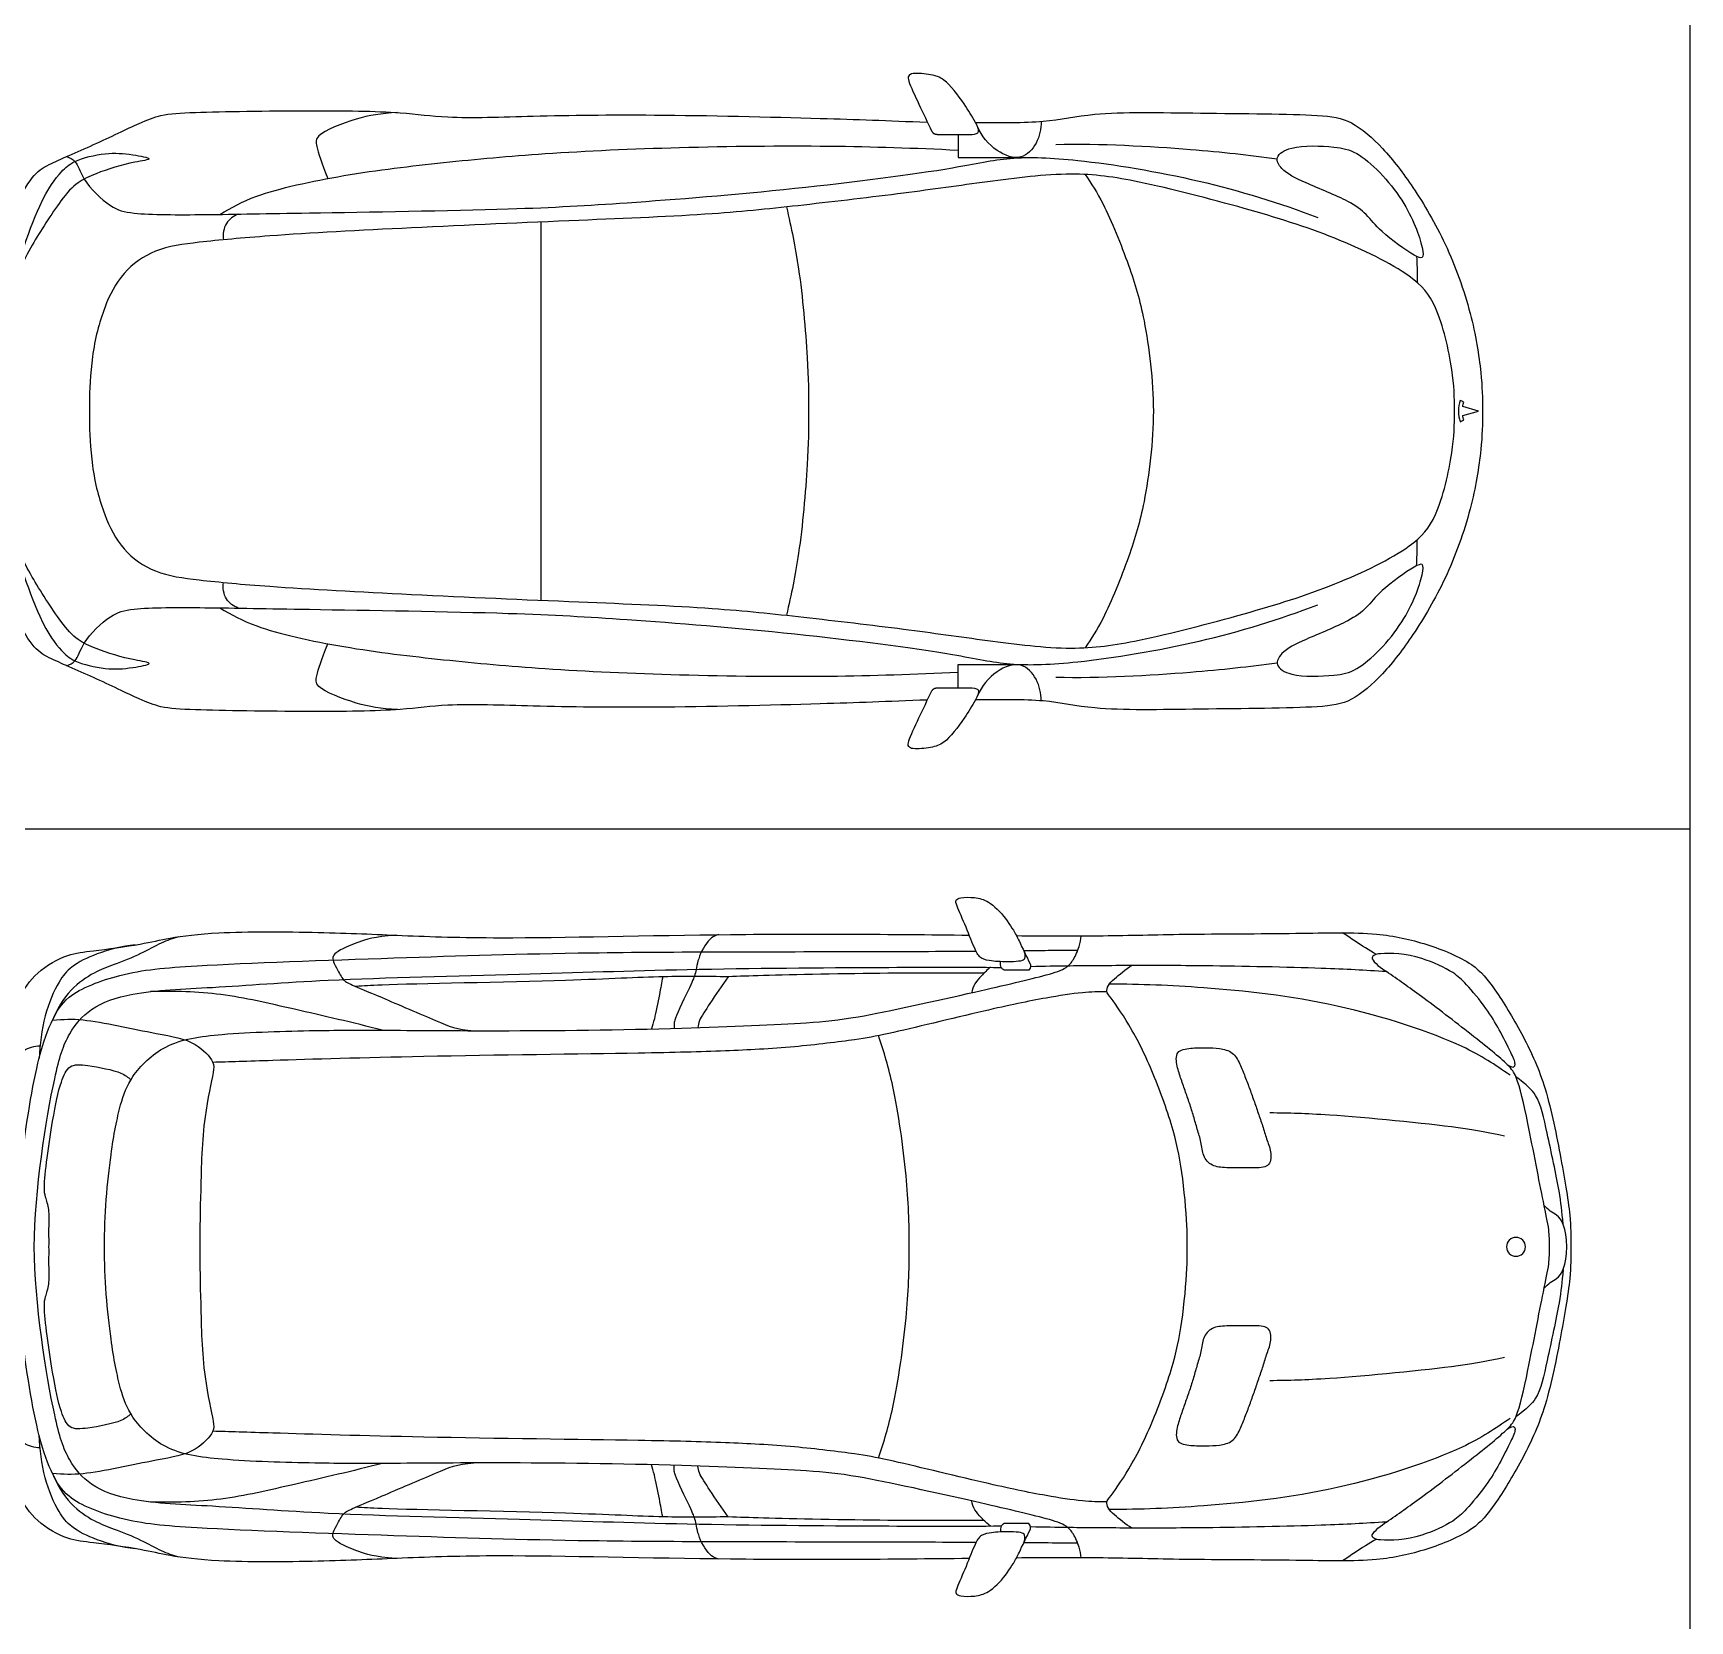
# Model space of a CAD drawing. Header units: millimetres. Extents: x 0 to 183, y -1 to 139.
# Drawn here: x 17.24 to 22.38, y 58.84 to 63.76 of the extents above; entities that cross this region are included whole.
import ezdxf

# ---------------------------------------------------------------- set-up
doc = ezdxf.new("R2010")
doc.units = ezdxf.units.MM
doc.layers.add('AG-LAYOUT', color=7, linetype='Continuous', true_color=0x66ccff)
doc.layers.add('AG-TRANSPORT', color=7, linetype='Continuous', true_color=0x66ffff)

msp = doc.modelspace()

# ---------------------------------------------------------------- linework, layer by layer
at = {"layer": 'AG-LAYOUT'}
for p, q in [((22.3752, 63.8838), (22.3752, 61.293)), ((16.8888, 61.293), (22.3752, 61.293)), ((22.3752, 61.293), (22.3752, 58.7022))]:
    msp.add_line(p, q, dxfattribs=at)
at = {"layer": 'AG-TRANSPORT'}
for points in [[(20.1063, 63.4464), (20.1063, 63.3744), (20.3222, 63.3744)], [(18.8132, 63.1748), (18.8132, 62.5884), (18.8132, 62.002)], [(21.7194, 62.5884), (21.6711, 62.6023)], [(21.6711, 62.5745), (21.7194, 62.5884)], [(20.1063, 61.7304), (20.1063, 61.8024), (20.3222, 61.8024)]]:
    msp.add_lwpolyline(points, dxfattribs=at)
for start, end in [(0, 180), (180, 0)]:
    msp.add_arc((21.8361, 59.9976), 0.0294, start, end, dxfattribs=at)
for points, knots in [([(20.0424, 63.4464), (20.0797, 63.4464), (20.1166, 63.4464), (20.1496, 63.4464), (20.1601, 63.447), (20.1769, 63.4519), (20.1564, 63.4921), (20.1238, 63.5446), (20.0676, 63.6194), (20.0247, 63.6316), (19.9688, 63.6379), (19.9506, 63.6294), (19.9526, 63.6072), (19.9859, 63.5383), (20.0114, 63.4834), (20.0252, 63.4557)], [0.041452, 0.041452, 0.041452, 0.041452, 0.408784, 0.408784, 0.408784, 0.647399, 0.902257, 1.350336, 1.955262, 2.342431, 2.763277, 2.990344, 3.226584, 3.732169, 4.256195, 4.256195, 4.256195, 4.256195]), ([(20.0114, 61.6928), (19.8853, 61.6877), (19.6702, 61.6797), (19.1629, 61.6677), (18.8055, 61.6723), (18.5252, 61.6825), (18.3736, 61.6587), (18.0917, 61.6559), (17.7509, 61.6605), (17.6365, 61.6675), (17.5645, 61.6964), (17.4271, 61.7636), (17.2876, 61.8218), (17.225, 61.8609), (17.1074, 62.1067), (17.0424, 62.4046), (17.0393, 62.5162), (17.0385, 62.5884), (17.0393, 62.6606), (17.0424, 62.7722), (17.1074, 63.0701), (17.225, 63.3159), (17.2876, 63.355), (17.4271, 63.4132), (17.5645, 63.4803), (17.6365, 63.5093), (17.7509, 63.5163), (18.0917, 63.5209), (18.3736, 63.5181), (18.5252, 63.4943), (18.8055, 63.5045), (19.1629, 63.5091), (19.6702, 63.4971), (19.8853, 63.4891), (20.0114, 63.484)], [-12.72119, -12.72119, -12.72119, -12.72119, -11.753926, -10.455281, -9.344977, -8.413743, -7.714264, -6.74431, -5.675796, -5.083367, -4.598335, -3.880282, -3.1678, -2.696792, -1.774782, -0.728823, 0, 0, 0, 0.728823, 1.774782, 2.696792, 3.1678, 3.880282, 4.598335, 5.083367, 5.675796, 6.74431, 7.714264, 8.413743, 9.344977, 10.455281, 11.753926, 12.72119, 12.72119, 12.72119, 12.72119]), ([(18.3684, 63.5138), (18.3157, 63.5112), (18.2462, 63.4999), (18.1114, 63.447), (18.1176, 63.4063), (18.1316, 63.3605), (18.152, 63.3094)], [0, 0, 0, 0, 0.57673, 1.188876, 1.554535, 2.135081, 2.135081, 2.135081, 2.135081]), ([(20.1605, 63.4832), (20.2397, 63.4834), (20.3777, 63.4802), (20.5342, 63.5188), (20.8536, 63.5109), (21.2126, 63.5101), (21.3269, 63.4928), (21.4286, 63.402), (21.5211, 63.281), (21.6233, 63.1073), (21.6995, 62.8969), (21.7297, 62.7101), (21.7328, 62.6282), (21.7327, 62.5884), (21.7328, 62.5486), (21.7297, 62.4667), (21.6995, 62.2799), (21.6233, 62.0695), (21.5211, 61.8958), (21.4286, 61.7748), (21.3269, 61.684), (21.2126, 61.6667), (20.8536, 61.6659), (20.5342, 61.658), (20.3777, 61.6966), (20.2397, 61.6934), (20.1605, 61.6936)], [-17.384286, -17.384286, -17.384286, -17.384286, -16.609426, -15.879892, -14.843538, -13.7547, -13.156896, -12.517001, -11.806577, -10.99345, -10.127832, -9.345538, -8.719658, -8.719658, -8.719658, -8.093778, -7.311484, -6.445866, -5.632739, -4.922314, -4.28242, -3.684616, -2.595778, -1.559424, -0.82989, -0.05503, -0.05503, -0.05503, -0.05503]), ([(20.3637, 63.4865), (20.3644, 63.4634), (20.3541, 63.4179), (20.3035, 63.362), (20.2202, 63.3909), (20.1793, 63.4412), (20.1668, 63.4708)], [0, 0, 0, 0, 0.476413, 0.939254, 1.439218, 2.001416, 2.001416, 2.001416, 2.001416]), ([(17.548, 63.383), (17.5173, 63.3876), (17.469, 63.3912), (17.3663, 63.3685), (17.3202, 63.3259), (17.256, 63.2445), (17.1577, 62.9457), (17.2045, 63.0432), (17.2326, 63.1019), (17.3215, 63.2405), (17.3723, 63.2973), (17.4433, 63.3304), (17.5394, 63.3599), (17.6221, 63.3701), (17.5707, 63.3796), (17.548, 63.383)], [0, 0, 0, 0, 0.562578, 1.116806, 1.512502, 2.152326, 3.040175, 3.4018, 3.913663, 4.640467, 5.128197, 5.536126, 6.218216, 6.618198, 7.036082, 7.036082, 7.036082, 7.036082]), ([(17.8176, 63.1983), (17.8543, 63.2196), (17.9312, 63.2643), (18.2109, 63.3249), (18.513, 63.3604), (18.8305, 63.3898), (19.2456, 63.4083), (19.7066, 63.4131), (19.9706, 63.4042), (20.1063, 63.3977)], [0, 0, 0, 0, 0.646046, 1.600742, 2.612286, 3.62988, 4.800421, 6.034049, 7.173514, 7.173514, 7.173514, 7.173514]), ([(21.096, 63.3695), (21.0072, 63.3815), (20.8251, 63.4018), (20.5471, 63.4175), (20.4092, 63.4141)], [0.020388, 0.020388, 0.020388, 0.020388, 0.951346, 2.116598, 2.116598, 2.116598, 2.116598]), ([(21.5449, 63.0958), (21.537, 63.1316), (21.4939, 63.2503), (21.3546, 63.3938), (21.2686, 63.4096), (21.1442, 63.4144), (21.0863, 63.3786), (21.1094, 63.332), (21.1862, 63.2936), (21.315, 63.2432), (21.3741, 63.1998), (21.4157, 63.1424), (21.514, 63.0731), (21.5505, 63.0572), (21.5485, 63.0797), (21.5449, 63.0958)], [0, 0, 0, 0, 0.731056, 1.547526, 1.998622, 2.666628, 3.085441, 3.432069, 3.966879, 4.651187, 5.132542, 5.619067, 6.25391, 6.542166, 6.871363, 6.871363, 6.871363, 6.871363]), ([(17.3425, 63.3776), (17.3517, 63.3739), (17.3744, 63.3651), (17.391, 63.3019), (17.4776, 63.2174), (17.5534, 63.1966), (17.7926, 63.1971), (18.0935, 63.2033), (18.7238, 63.2122), (19.0787, 63.233), (19.585, 63.273), (20.0763, 63.3358), (20.2682, 63.3798), (20.4872, 63.3702), (20.8633, 63.3087), (21.1017, 63.234), (21.2218, 63.1886)], [0, 0, 0, 0, 0.312689, 0.762393, 1.376909, 1.880902, 2.728155, 3.760386, 5.182819, 6.288796, 7.616518, 8.880251, 9.629648, 10.453598, 11.571848, 12.696083, 12.696083, 12.696083, 12.696083]), ([(21.6458, 62.5884), (21.6454, 62.6314), (21.643, 62.7145), (21.5959, 62.918), (21.5114, 63.0167), (21.2658, 63.1353), (21.0002, 63.2173), (20.6687, 63.3029), (20.46, 63.3334), (20.1915, 63.2991), (19.939, 63.2632), (19.6233, 63.2262), (19.3405, 63.1961), (18.9214, 63.1797), (18.4219, 63.1577), (17.9848, 63.1345), (17.7609, 63.1136), (17.6168, 63.0946), (17.5125, 63.021), (17.455, 62.9081), (17.4177, 62.7651), (17.4127, 62.621), (17.413, 62.5987), (17.4132, 62.5884)], [35.783584, 35.783584, 35.783584, 35.783584, 36.434279, 37.23955, 37.884442, 38.811681, 39.797832, 40.846784, 41.683544, 42.607272, 43.535261, 44.545454, 45.512805, 46.678535, 47.984219, 49.184806, 50.034794, 50.708301, 51.333603, 51.967068, 52.683744, 53.356152, 53.675375, 53.675375, 53.675375, 53.675375]), ([(20.5001, 63.3221), (20.5202, 63.2925), (20.56, 63.2331), (20.6403, 63.0342), (20.6884, 62.8719), (20.7118, 62.6823), (20.7118, 62.5884)], [-6.2825, -6.2825, -6.2825, -6.2825, -5.689457, -4.868622, -4.102803, -3.14125, -3.14125, -3.14125, -3.14125]), ([(17.8742, 63.1991), (17.86, 63.1931), (17.8316, 63.1744), (17.8265, 63.1367), (17.8286, 63.1195)], [0, 0, 0, 0, 0.3892369, 0.8014516, 0.8014516, 0.8014516, 0.8014516]), ([(19.5743, 63.2213), (19.5894, 63.1542), (19.6155, 63.0383), (19.6412, 62.7577), (19.6429, 62.6406), (19.6431, 62.5884)], [-4.978152, -4.978152, -4.978152, -4.978152, -4.155378, -3.205781, -2.489076, -2.489076, -2.489076, -2.489076]), ([(21.5276, 63.0681), (21.5285, 63.0564), (21.5298, 63.0329), (21.53, 63.0024), (21.5297, 62.9871)], [0, 0, 0, 0, 0.3396523, 0.7274045, 0.7274045, 0.7274045, 0.7274045]), ([(21.6745, 62.6163), (21.6708, 62.6179), (21.667, 62.6195), (21.6633, 62.6212), (21.6596, 62.6115), (21.658, 62.6005), (21.658, 62.5884)], [-0.3027875, -0.3027875, -0.3027875, -0.3027875, -0.2625945, -0.2625945, -0.2625945, -0.1719803, -0.1719803, -0.1719803, -0.1719803]), ([(17.4132, 62.5884), (17.413, 62.578), (17.4127, 62.5557), (17.4177, 62.4117), (17.455, 62.2687), (17.5125, 62.1558), (17.6168, 62.0822), (17.7609, 62.0632), (17.9848, 62.0423), (18.4219, 62.019), (18.9214, 61.9971), (19.3405, 61.9807), (19.6233, 61.9505), (19.939, 61.9136), (20.1915, 61.8776), (20.46, 61.8434), (20.6687, 61.8739), (21.0002, 61.9595), (21.2658, 62.0415), (21.5114, 62.16), (21.5959, 62.2588), (21.643, 62.4623), (21.6454, 62.5454), (21.6458, 62.5884)], [17.891792, 17.891792, 17.891792, 17.891792, 18.211015, 18.883423, 19.600099, 20.233564, 20.858866, 21.532373, 22.382362, 23.582949, 24.888632, 26.054363, 27.021713, 28.031907, 28.959895, 29.883623, 30.720383, 31.769336, 32.755486, 33.682725, 34.327617, 35.132888, 35.783584, 35.783584, 35.783584, 35.783584]), ([(19.6431, 62.5884), (19.6429, 62.5362), (19.6412, 62.4191), (19.6155, 62.1385), (19.5894, 62.0226), (19.5743, 61.9555)], [-2.489076, -2.489076, -2.489076, -2.489076, -1.772371, -0.822774, 0, 0, 0, 0]), ([(20.7118, 62.5884), (20.7118, 62.4945), (20.6884, 62.3049), (20.6403, 62.1426), (20.56, 61.9437), (20.5202, 61.8843), (20.5001, 61.8547)], [-3.14125, -3.14125, -3.14125, -3.14125, -2.179696, -1.413878, -0.593042, 0, 0, 0, 0]), ([(21.658, 62.5884), (21.658, 62.5763), (21.6596, 62.5653), (21.6633, 62.5556), (21.667, 62.5572), (21.6708, 62.5589), (21.6745, 62.5605)], [0.1719803, 0.1719803, 0.1719803, 0.1719803, 0.2625945, 0.2625945, 0.2625945, 0.3027875, 0.3027875, 0.3027875, 0.3027875]), ([(17.548, 61.7938), (17.5173, 61.7892), (17.469, 61.7856), (17.3663, 61.8083), (17.3202, 61.8509), (17.256, 61.9323), (17.1577, 62.2311), (17.2045, 62.1336), (17.2326, 62.0749), (17.3215, 61.9363), (17.3723, 61.8794), (17.4433, 61.8464), (17.5394, 61.8169), (17.6221, 61.8067), (17.5707, 61.7971), (17.548, 61.7938)], [0, 0, 0, 0, 0.562578, 1.116806, 1.512502, 2.152326, 3.040175, 3.4018, 3.913663, 4.640467, 5.128197, 5.536126, 6.218216, 6.618198, 7.036082, 7.036082, 7.036082, 7.036082]), ([(21.5276, 62.1087), (21.5285, 62.1204), (21.5298, 62.1438), (21.53, 62.1744), (21.5297, 62.1897)], [0, 0, 0, 0, 0.3396523, 0.7274045, 0.7274045, 0.7274045, 0.7274045]), ([(21.5449, 62.0809), (21.537, 62.0452), (21.4939, 61.9265), (21.3546, 61.783), (21.2686, 61.7672), (21.1442, 61.7624), (21.0863, 61.7982), (21.1094, 61.8448), (21.1862, 61.8831), (21.315, 61.9336), (21.3741, 61.977), (21.4157, 62.0344), (21.514, 62.1037), (21.5505, 62.1195), (21.5485, 62.097), (21.5449, 62.0809)], [0, 0, 0, 0, 0.731056, 1.547526, 1.998622, 2.666628, 3.085441, 3.432069, 3.966879, 4.651187, 5.132542, 5.619067, 6.25391, 6.542166, 6.871363, 6.871363, 6.871363, 6.871363]), ([(17.8742, 61.9777), (17.86, 61.9837), (17.8316, 62.0023), (17.8265, 62.0401), (17.8286, 62.0573)], [0, 0, 0, 0, 0.3892369, 0.8014516, 0.8014516, 0.8014516, 0.8014516]), ([(17.3425, 61.7992), (17.3517, 61.8029), (17.3744, 61.8117), (17.391, 61.8749), (17.4776, 61.9594), (17.5534, 61.9802), (17.7926, 61.9796), (18.0935, 61.9735), (18.7238, 61.9646), (19.0787, 61.9437), (19.585, 61.9038), (20.0763, 61.841), (20.2682, 61.797), (20.4872, 61.8066), (20.8633, 61.8681), (21.1017, 61.9428), (21.2218, 61.9881)], [0, 0, 0, 0, 0.312689, 0.762393, 1.376909, 1.880902, 2.728155, 3.760386, 5.182819, 6.288796, 7.616518, 8.880251, 9.629648, 10.453598, 11.571848, 12.696083, 12.696083, 12.696083, 12.696083]), ([(17.8176, 61.9785), (17.8543, 61.9572), (17.9312, 61.9125), (18.2109, 61.8518), (18.513, 61.8164), (18.8305, 61.787), (19.2456, 61.7685), (19.7066, 61.7637), (19.9706, 61.7726), (20.1063, 61.7791)], [0, 0, 0, 0, 0.646046, 1.600742, 2.612286, 3.62988, 4.800421, 6.034049, 7.173514, 7.173514, 7.173514, 7.173514]), ([(18.3684, 61.663), (18.3157, 61.6656), (18.2462, 61.6769), (18.1114, 61.7298), (18.1176, 61.7705), (18.1316, 61.8163), (18.152, 61.8673)], [0, 0, 0, 0, 0.57673, 1.188876, 1.554535, 2.135081, 2.135081, 2.135081, 2.135081]), ([(20.3637, 61.6903), (20.3644, 61.7133), (20.3541, 61.7589), (20.3035, 61.8148), (20.2202, 61.7859), (20.1793, 61.7356), (20.1668, 61.706)], [0, 0, 0, 0, 0.476413, 0.939254, 1.439218, 2.001416, 2.001416, 2.001416, 2.001416]), ([(21.096, 61.8073), (21.0072, 61.7953), (20.8251, 61.775), (20.5471, 61.7593), (20.4092, 61.7627)], [0.020388, 0.020388, 0.020388, 0.020388, 0.951346, 2.116598, 2.116598, 2.116598, 2.116598]), ([(20.0424, 61.7304), (20.0797, 61.7304), (20.1166, 61.7304), (20.1496, 61.7304), (20.1601, 61.7297), (20.1769, 61.7249), (20.1564, 61.6847), (20.1238, 61.6322), (20.0676, 61.5573), (20.0247, 61.5452), (19.9688, 61.5389), (19.9506, 61.5474), (19.9526, 61.5696), (19.9859, 61.6385), (20.0114, 61.6934), (20.0252, 61.7211)], [0.041452, 0.041452, 0.041452, 0.041452, 0.408784, 0.408784, 0.408784, 0.647399, 0.902257, 1.350336, 1.955262, 2.342431, 2.763277, 2.990344, 3.226584, 3.732169, 4.256195, 4.256195, 4.256195, 4.256195]), ([(20.3102, 60.9152), (20.3141, 60.9073), (20.3156, 60.8899), (20.2997, 60.8806), (20.2352, 60.8811), (20.212, 60.8836), (20.1755, 60.8888), (20.1568, 60.9218), (20.1323, 60.9876), (20.104, 61.0507), (20.0962, 61.0738), (20.1168, 61.0815), (20.1588, 61.082), (20.2041, 61.0701), (20.2539, 61.0189), (20.2886, 60.9615), (20.2951, 60.9461), (20.3288, 60.8773), (20.3332, 60.8653), (20.3258, 60.8555)], [0.715062, 0.715062, 0.715062, 0.715062, 0.883101, 1.007976, 1.268906, 1.442012, 1.631477, 1.822469, 2.105561, 2.386023, 2.527924, 2.663049, 2.877487, 3.101801, 3.385128, 3.648654, 3.797956, 4.083934, 4.21726, 4.21726, 4.21726, 4.21726]), ([(17.09, 59.9976), (17.0902, 60.0337), (17.0918, 60.1083), (17.1017, 60.4041), (17.154, 60.6496), (17.1906, 60.7659), (17.2458, 60.852), (17.3467, 60.9072), (17.4242, 60.9143), (17.5734, 60.9346), (17.6645, 60.9571), (17.8212, 60.9759), (18.1273, 60.9742), (18.3896, 60.9622), (18.7025, 60.951), (19.4243, 60.9706), (19.8932, 60.9666), (20.1409, 60.9639)], [7.051928, 7.051928, 7.051928, 7.051928, 7.381326, 7.924649, 8.434031, 8.77584, 9.089305, 9.417083, 9.702155, 10.084212, 10.391847, 10.781546, 11.337175, 11.847658, 12.400662, 13.244238, 14.103855, 14.103855, 14.103855, 14.103855]), ([(20.2875, 60.9623), (20.3769, 60.9614), (20.5597, 60.9607), (20.8073, 60.9681), (21.1501, 60.9681), (21.3993, 60.9754), (21.556, 60.9402), (21.7048, 60.8805), (21.7733, 60.796), (21.8577, 60.6567), (21.9304, 60.5007), (21.973, 60.2875), (22.0061, 60.0983), (22.0067, 60.0303), (22.0067, 59.9976)], [-5.258968, -5.258968, -5.258968, -5.258968, -4.740912, -4.238154, -3.650507, -3.151136, -2.751553, -2.361968, -2.035792, -1.637784, -1.220198, -0.749157, -0.31317, 0, 0, 0, 0]), ([(17.5552, 60.9335), (17.5144, 60.9296), (17.4374, 60.9097), (17.3574, 60.8701), (17.3144, 60.818), (17.2688, 60.7124), (17.2602, 60.6254), (17.2571, 60.5811)], [0, 0, 0, 0, 0.350791, 0.650805, 0.892992, 1.228402, 1.593476, 1.593476, 1.593476, 1.593476]), ([(17.6895, 60.9589), (17.6713, 60.9532), (17.6341, 60.9405), (17.5725, 60.9049), (17.4894, 60.8719), (17.4263, 60.8492), (17.3506, 60.7968), (17.3119, 60.7342), (17.2988, 60.7002)], [0, 0, 0, 0, 0.239235, 0.50717, 0.805102, 1.064753, 1.362633, 1.693475, 1.693475, 1.693475, 1.693475]), ([(17.4602, 59.9976), (17.4594, 60.093), (17.4754, 60.2776), (17.5063, 60.4353), (17.5405, 60.5293), (17.6486, 60.6352), (17.8276, 60.6607), (18.1165, 60.6694), (18.3461, 60.6695), (18.6927, 60.6659), (19.2349, 60.6721), (19.6343, 60.6907), (19.7934, 60.7054), (20.1542, 60.7865), (20.3692, 60.8359), (20.4419, 60.8593), (20.4652, 60.8874), (20.4834, 60.9281), (20.4871, 60.9503), (20.4881, 60.9615)], [7.328757, 7.328757, 7.328757, 7.328757, 7.863824, 8.26034, 8.569304, 8.939302, 9.363135, 9.898915, 10.37803, 10.962059, 11.71552, 12.336628, 12.739592, 13.347094, 13.824409, 14.081714, 14.2651, 14.473252, 14.657513, 14.657513, 14.657513, 14.657513]), ([(19.3644, 60.9654), (19.3564, 60.963), (19.3383, 60.9589), (19.2995, 60.8996), (19.2939, 60.8485), (19.2853, 60.8272), (19.274, 60.8014), (19.2281, 60.7069), (19.226, 60.6909), (19.2256, 60.6797), (19.2261, 60.6748)], [0, 0, 0, 0, 0.157735, 0.418319, 0.647088, 0.788597, 0.963266, 1.285412, 1.416377, 1.537438, 1.537438, 1.537438, 1.537438]), ([(21.4032, 60.9043), (21.381, 60.9173), (21.3373, 60.9446), (21.3115, 60.9623), (21.2987, 60.9712)], [0, 0, 0, 0, 0.2780271, 0.4945497, 0.4945497, 0.4945497, 0.4945497]), ([(17.1928, 59.9976), (17.1915, 60.0867), (17.1968, 60.2556), (17.2492, 60.5801), (17.296, 60.6997), (17.3439, 60.7839), (17.5208, 60.8517), (17.7553, 60.8729), (18.3876, 60.8944), (18.9601, 60.913), (19.6903, 60.9122), (20.0543, 60.9137), (20.1619, 60.9142)], [6.478294, 6.478294, 6.478294, 6.478294, 6.995224, 7.562751, 7.918685, 8.207507, 8.623857, 9.11646, 9.897769, 10.680099, 11.596864, 12.032401, 12.032401, 12.032401, 12.032401]), ([(20.253, 60.8555), (20.2502, 60.8554), (20.2465, 60.8563), (20.2388, 60.8632), (20.2377, 60.8745), (20.2374, 60.8816)], [4.4870223, 4.4870223, 4.4870223, 4.4870223, 4.5782335, 4.6778283, 4.8018156, 4.8018156, 4.8018156, 4.8018156]), ([(20.4776, 60.9166), (20.4478, 60.9163), (20.3936, 60.9158), (20.3361, 60.9154), (20.3102, 60.9152)], [0.4540425, 0.4540425, 0.4540425, 0.4540425, 0.6006227, 0.7150624, 0.7150624, 0.7150624, 0.7150624]), ([(21.4344, 60.8508), (21.367, 60.8548), (21.2355, 60.8625), (20.8718, 60.8694), (20.6555, 60.8698), (20.4543, 60.8684), (20.3733, 60.8669), (20.3328, 60.8661)], [2.959773, 2.959773, 2.959773, 2.959773, 3.409572, 4.007091, 4.486461, 4.925205, 5.269916, 5.269916, 5.269916, 5.269916]), ([(20.8166, 59.9976), (20.817, 60.0148), (20.8182, 60.0499), (20.8049, 60.2166), (20.7777, 60.3572), (20.7135, 60.5352), (20.6458, 60.6777), (20.5789, 60.7724), (20.565, 60.787), (20.5713, 60.8099), (20.5921, 60.8293), (20.6259, 60.8585), (20.6456, 60.8695)], [2.882585, 2.882585, 2.882585, 2.882585, 3.10951, 3.509127, 3.900059, 4.330596, 4.743339, 5.069021, 5.185952, 5.335178, 5.505322, 5.765171, 5.765171, 5.765171, 5.765171]), ([(21.809, 60.5624), (21.8139, 60.5592), (21.8238, 60.5546), (21.8304, 60.5547), (21.8361, 60.5658), (21.8191, 60.6032), (21.784, 60.673), (21.7457, 60.7365), (21.682, 60.813), (21.6421, 60.8508), (21.5289, 60.9042), (21.4328, 60.9101), (21.3946, 60.9031), (21.3834, 60.888), (21.4194, 60.8602), (21.4344, 60.8508)], [0.076448, 0.076448, 0.076448, 0.076448, 0.169912, 0.254035, 0.345026, 0.545478, 0.82381, 1.102629, 1.409875, 1.656542, 1.998436, 2.479135, 2.615945, 2.7207, 2.959773, 2.959773, 2.959773, 2.959773]), ([(17.2422, 59.9976), (17.2435, 60.1719), (17.2967, 60.5118), (17.3422, 60.6554), (17.4166, 60.7434), (17.5533, 60.7913), (17.8097, 60.8007), (18.1591, 60.8289), (18.7605, 60.8421), (19.252, 60.8597), (19.8662, 60.8646), (20.1117, 60.8644), (20.2403, 60.8639)], [5.767616, 5.767616, 5.767616, 5.767616, 6.491444, 6.875312, 7.19264, 7.562616, 8.060178, 8.659886, 9.429971, 10.151656, 10.926084, 11.528687, 11.528687, 11.528687, 11.528687]), ([(19.3933, 60.8347), (19.3269, 60.8356), (19.1801, 60.8369), (18.908, 60.8208), (18.3201, 60.8114), (18.2658, 60.8064), (18.2382, 60.8049)], [0, 0, 0, 0, 0.446484, 0.998302, 1.752496, 2.04054, 2.04054, 2.04054, 2.04054]), ([(19.1906, 60.8346), (19.1873, 60.8162), (19.1807, 60.7815), (19.1656, 60.7042), (19.1591, 60.6835), (19.1559, 60.6731)], [0, 0, 0, 0, 0.2370934, 0.5132617, 0.6943625, 0.6943625, 0.6943625, 0.6943625]), ([(19.3933, 60.8347), (19.3737, 60.8077), (19.3396, 60.7552), (19.3025, 60.701), (19.3007, 60.6844), (19.2996, 60.677)], [1.4983737, 1.4983737, 1.4983737, 1.4983737, 1.8145875, 2.0642666, 2.2135672, 2.2135672, 2.2135672, 2.2135672]), ([(20.1865, 60.8457), (20.0871, 60.8465), (19.9054, 60.8471), (19.5036, 60.8395), (19.43, 60.8361), (19.3933, 60.8347)], [0, 0, 0, 0, 0.546078, 1.166536, 1.498374, 1.498374, 1.498374, 1.498374]), ([(20.2067, 60.8641), (20.1964, 60.8557), (20.1798, 60.8399), (20.149, 60.8045), (20.1493, 60.7856)], [0, 0, 0, 0, 0.2456328, 0.5252418, 0.5252418, 0.5252418, 0.5252418]), ([(21.9401, 59.9976), (21.9402, 60.0153), (21.9394, 60.0544), (21.9191, 60.1424), (21.8753, 60.3749), (21.8422, 60.5226), (21.8112, 60.5648), (21.6927, 60.66), (21.5442, 60.7742), (21.4709, 60.8256), (21.4344, 60.8508)], [5.775267, 5.775267, 5.775267, 5.775267, 6.005548, 6.303636, 6.799926, 7.184016, 7.402072, 7.784968, 8.225982, 8.590761, 8.590761, 8.590761, 8.590761]), ([(18.3208, 60.6691), (18.2307, 60.6926), (18.0504, 60.7332), (17.8238, 60.7867), (17.6754, 60.791), (17.6027, 60.7887)], [0, 0, 0, 0, 0.528492, 1.011124, 1.478162, 1.478162, 1.478162, 1.478162]), ([(20.5676, 60.7883), (20.5423, 60.7883), (20.4898, 60.787), (20.3704, 60.7685), (20.19, 60.7309), (19.8909, 60.6569), (19.7893, 60.6393), (19.5927, 60.6147), (19.3754, 60.6036), (19.1056, 60.5968), (18.4516, 60.5895), (18.0029, 60.5758), (17.8432, 60.5707), (17.7955, 60.5695)], [0, 0, 0, 0, 0.276688, 0.615201, 1.060592, 1.612504, 1.942861, 2.378103, 2.843005, 3.364562, 4.183329, 4.870194, 5.303436, 5.303436, 5.303436, 5.303436]), ([(21.8177, 60.5294), (21.7702, 60.5623), (21.6706, 60.6311), (21.2765, 60.7615), (20.8724, 60.8038), (20.6729, 60.8119), (20.5753, 60.8118)], [0, 0, 0, 0, 0.416445, 1.054475, 1.700668, 2.241822, 2.241822, 2.241822, 2.241822]), ([(17.2988, 60.7002), (17.3343, 60.7029), (17.3958, 60.708), (17.6209, 60.6566), (17.7382, 60.6394), (17.8013, 60.5724), (17.7976, 60.5346), (17.7635, 60.3918), (17.758, 60.1726), (17.7553, 60.0563), (17.7556, 59.9976)], [1.693475, 1.693475, 1.693475, 1.693475, 1.981956, 2.461594, 2.81642, 3.093014, 3.274534, 3.648249, 4.124947, 4.544525, 4.544525, 4.544525, 4.544525]), ([(17.1115, 59.9976), (17.112, 60.0607), (17.1152, 60.18), (17.1383, 60.4474), (17.1607, 60.5488), (17.2041, 60.6117), (17.2425, 60.6199), (17.2603, 60.6209)], [1.764655, 1.764655, 1.764655, 1.764655, 2.19994, 2.714256, 3.037933, 3.297937, 3.529309, 3.529309, 3.529309, 3.529309]), ([(19.9552, 59.9976), (19.9552, 60.0711), (19.9502, 60.2132), (19.9095, 60.4965), (19.8771, 60.6004), (19.8598, 60.6524)], [1.403433, 1.403433, 1.403433, 1.403433, 1.873179, 2.401645, 2.806867, 2.806867, 2.806867, 2.806867]), ([(17.2878, 59.9976), (17.2881, 60.019), (17.287, 60.0612), (17.29, 60.112), (17.2764, 60.1537), (17.269, 60.1848), (17.298, 60.3927), (17.321, 60.5017), (17.3486, 60.5655), (17.4091, 60.5606), (17.5135, 60.5416), (17.5321, 60.5235), (17.5417, 60.5157)], [2.648248, 2.648248, 2.648248, 2.648248, 2.901445, 3.12903, 3.327754, 3.50558, 3.958434, 4.311657, 4.545283, 4.779745, 5.103772, 5.296495, 5.296495, 5.296495, 5.296495]), ([(21.9822, 60.0682), (21.9788, 60.1068), (21.9721, 60.1712), (21.9328, 60.3474), (21.9086, 60.4675), (21.8584, 60.5066), (21.8435, 60.5193), (21.8359, 60.5247)], [0, 0, 0, 0, 0.311916, 0.739006, 1.089342, 1.326387, 1.493705, 1.493705, 1.493705, 1.493705]), ([(21.8002, 60.3411), (21.7526, 60.3506), (21.6632, 60.3702), (21.2487, 60.4101), (21.1347, 60.4117), (21.0728, 60.4128)], [0, 0, 0, 0, 0.381624, 1.014307, 1.445423, 1.445423, 1.445423, 1.445423]), ([(21.9934, 59.9976), (21.9936, 60.056), (21.9724, 60.094), (21.9427, 60.1058), (21.9297, 60.1193), (21.9235, 60.126)], [0, 0, 0, 0, 0.4443146, 0.6178044, 0.7832849, 0.7832849, 0.7832849, 0.7832849]), ([(20.1409, 59.0313), (19.8932, 59.0286), (19.4243, 59.0246), (18.7025, 59.0442), (18.3896, 59.033), (18.1273, 59.021), (17.8212, 59.0192), (17.6645, 59.0381), (17.5734, 59.0606), (17.4242, 59.0809), (17.3467, 59.088), (17.2458, 59.1432), (17.1906, 59.2293), (17.154, 59.3456), (17.1017, 59.591), (17.0918, 59.8869), (17.0902, 59.9614), (17.09, 59.9976)], [0, 0, 0, 0, 0.859617, 1.703194, 2.256197, 2.76668, 3.32231, 3.712008, 4.019643, 4.4017, 4.686773, 5.014551, 5.328015, 5.669825, 6.179207, 6.722529, 7.051928, 7.051928, 7.051928, 7.051928]), ([(17.2603, 59.3742), (17.2425, 59.3752), (17.2041, 59.3835), (17.1607, 59.4464), (17.1383, 59.5477), (17.1152, 59.8151), (17.112, 59.9344), (17.1115, 59.9976)], [0, 0, 0, 0, 0.231373, 0.491376, 0.815053, 1.329369, 1.764655, 1.764655, 1.764655, 1.764655]), ([(20.1619, 59.0809), (20.0543, 59.0815), (19.6903, 59.0829), (18.9601, 59.0821), (18.3876, 59.1007), (17.7553, 59.1222), (17.5208, 59.1435), (17.3439, 59.2113), (17.296, 59.2955), (17.2492, 59.4151), (17.1968, 59.7396), (17.1915, 59.9085), (17.1928, 59.9976)], [0.924187, 0.924187, 0.924187, 0.924187, 1.359724, 2.276489, 3.058819, 3.840129, 4.332731, 4.749081, 5.037903, 5.393837, 5.961364, 6.478294, 6.478294, 6.478294, 6.478294]), ([(20.2403, 59.1312), (20.1117, 59.1307), (19.8662, 59.1306), (19.252, 59.1355), (18.7605, 59.1531), (18.1591, 59.1663), (17.8097, 59.1945), (17.5533, 59.2039), (17.4166, 59.2518), (17.3422, 59.3398), (17.2967, 59.4834), (17.2435, 59.8233), (17.2422, 59.9976)], [0.006545, 0.006545, 0.006545, 0.006545, 0.609149, 1.383577, 2.105261, 2.875347, 3.475055, 3.972617, 4.342592, 4.659921, 5.043789, 5.767616, 5.767616, 5.767616, 5.767616]), ([(17.5417, 59.4795), (17.5321, 59.4717), (17.5135, 59.4536), (17.4091, 59.4346), (17.3486, 59.4297), (17.321, 59.4935), (17.298, 59.6025), (17.269, 59.8104), (17.2764, 59.8415), (17.29, 59.8831), (17.287, 59.934), (17.2881, 59.9762), (17.2878, 59.9976)], [0, 0, 0, 0, 0.192723, 0.51675, 0.751213, 0.984838, 1.338061, 1.790915, 1.968741, 2.167465, 2.39505, 2.648248, 2.648248, 2.648248, 2.648248]), ([(17.7556, 59.9976), (17.7553, 59.9389), (17.758, 59.8225), (17.7635, 59.6034), (17.7976, 59.4605), (17.8013, 59.4228), (17.7382, 59.3558), (17.6209, 59.3385), (17.3958, 59.2872), (17.3343, 59.2923), (17.2988, 59.295)], [4.544525, 4.544525, 4.544525, 4.544525, 4.964104, 5.440801, 5.814516, 5.996036, 6.272631, 6.627456, 7.107094, 7.395575, 7.395575, 7.395575, 7.395575]), ([(20.4881, 59.0336), (20.4871, 59.0449), (20.4834, 59.0671), (20.4652, 59.1078), (20.4419, 59.1359), (20.3692, 59.1593), (20.1542, 59.2087), (19.7934, 59.2898), (19.6343, 59.3045), (19.2349, 59.3231), (18.6927, 59.3293), (18.3461, 59.3257), (18.1165, 59.3258), (17.8276, 59.3345), (17.6486, 59.36), (17.5405, 59.4658), (17.5063, 59.5599), (17.4754, 59.7176), (17.4594, 59.9022), (17.4602, 59.9976)], [0, 0, 0, 0, 0.184261, 0.392413, 0.575799, 0.833104, 1.310419, 1.917921, 2.320885, 2.941993, 3.695454, 4.279483, 4.758598, 5.294378, 5.718211, 6.088209, 6.397173, 6.793689, 7.328757, 7.328757, 7.328757, 7.328757]), ([(19.8598, 59.3428), (19.8771, 59.3948), (19.9095, 59.4987), (19.9502, 59.7819), (19.9552, 59.924), (19.9552, 59.9976)], [0, 0, 0, 0, 0.405222, 0.933687, 1.403433, 1.403433, 1.403433, 1.403433]), ([(22.0067, 59.9976), (22.0067, 59.9649), (22.0061, 59.8968), (21.973, 59.7077), (21.9304, 59.4944), (21.8577, 59.3385), (21.7733, 59.1992), (21.7048, 59.1147), (21.556, 59.055), (21.3993, 59.0197), (21.1501, 59.0271), (20.8073, 59.0271), (20.5597, 59.0344), (20.3769, 59.0338), (20.2875, 59.0329)], [0, 0, 0, 0, 0.31317, 0.749157, 1.220198, 1.637784, 2.035792, 2.361968, 2.751553, 3.151136, 3.650507, 4.238154, 4.740912, 5.258968, 5.258968, 5.258968, 5.258968]), ([(20.6456, 59.1257), (20.6259, 59.1367), (20.5921, 59.1659), (20.5713, 59.1852), (20.565, 59.2081), (20.5789, 59.2228), (20.6458, 59.3175), (20.7135, 59.46), (20.7777, 59.6379), (20.8049, 59.7786), (20.8182, 59.9452), (20.817, 59.9804), (20.8166, 59.9976)], [0, 0, 0, 0, 0.259849, 0.429993, 0.579219, 0.69615, 1.021832, 1.434575, 1.865112, 2.256044, 2.655661, 2.882585, 2.882585, 2.882585, 2.882585]), ([(21.4344, 59.1444), (21.4709, 59.1696), (21.5442, 59.221), (21.6927, 59.3351), (21.8112, 59.4304), (21.8422, 59.4726), (21.8753, 59.6203), (21.9191, 59.8528), (21.9394, 59.9408), (21.9402, 59.9799), (21.9401, 59.9976)], [2.959773, 2.959773, 2.959773, 2.959773, 3.324551, 3.765566, 4.148461, 4.366517, 4.750607, 5.246898, 5.544986, 5.775267, 5.775267, 5.775267, 5.775267]), ([(21.9235, 59.8692), (21.9297, 59.8758), (21.9427, 59.8894), (21.9724, 59.9012), (21.9936, 59.9392), (21.9934, 59.9976)], [-0.7832849, -0.7832849, -0.7832849, -0.7832849, -0.6178044, -0.4443146, 0, 0, 0, 0]), ([(21.9822, 59.927), (21.9788, 59.8884), (21.9721, 59.824), (21.9328, 59.6478), (21.9086, 59.5276), (21.8584, 59.4886), (21.8435, 59.4759), (21.8359, 59.4704)], [0, 0, 0, 0, 0.311916, 0.739006, 1.089342, 1.326387, 1.493705, 1.493705, 1.493705, 1.493705]), ([(21.8002, 59.6541), (21.7526, 59.6446), (21.6632, 59.625), (21.2487, 59.585), (21.1347, 59.5835), (21.0728, 59.5823)], [0, 0, 0, 0, 0.381624, 1.014307, 1.445423, 1.445423, 1.445423, 1.445423]), ([(21.8177, 59.4658), (21.7702, 59.4329), (21.6706, 59.3641), (21.2765, 59.2336), (20.8724, 59.1914), (20.6729, 59.1832), (20.5753, 59.1833)], [0, 0, 0, 0, 0.416445, 1.054475, 1.700668, 2.241822, 2.241822, 2.241822, 2.241822]), ([(21.809, 59.4328), (21.8139, 59.436), (21.8238, 59.4405), (21.8304, 59.4405), (21.8361, 59.4294), (21.8191, 59.392), (21.784, 59.3222), (21.7457, 59.2587), (21.682, 59.1822), (21.6421, 59.1444), (21.5289, 59.091), (21.4328, 59.085), (21.3946, 59.0921), (21.3834, 59.1072), (21.4194, 59.135), (21.4344, 59.1444)], [0.076448, 0.076448, 0.076448, 0.076448, 0.169912, 0.254035, 0.345026, 0.545478, 0.82381, 1.102629, 1.409875, 1.656542, 1.998436, 2.479135, 2.615945, 2.7207, 2.959773, 2.959773, 2.959773, 2.959773]), ([(17.5552, 59.0616), (17.5144, 59.0655), (17.4374, 59.0855), (17.3574, 59.1251), (17.3144, 59.1772), (17.2688, 59.2827), (17.2602, 59.3698), (17.2571, 59.4141)], [0, 0, 0, 0, 0.350791, 0.650805, 0.892992, 1.228402, 1.593476, 1.593476, 1.593476, 1.593476]), ([(20.5676, 59.2069), (20.5423, 59.2069), (20.4898, 59.2082), (20.3704, 59.2267), (20.19, 59.2642), (19.8909, 59.3383), (19.7893, 59.3558), (19.5927, 59.3804), (19.3754, 59.3916), (19.1056, 59.3984), (18.4516, 59.4056), (18.0029, 59.4194), (17.8432, 59.4245), (17.7955, 59.4256)], [0, 0, 0, 0, 0.276688, 0.615201, 1.060592, 1.612504, 1.942861, 2.378103, 2.843005, 3.364562, 4.183329, 4.870194, 5.303436, 5.303436, 5.303436, 5.303436]), ([(17.2988, 59.295), (17.3119, 59.261), (17.3506, 59.1984), (17.4263, 59.146), (17.4894, 59.1233), (17.5725, 59.0903), (17.6341, 59.0547), (17.6713, 59.042), (17.6895, 59.0363)], [7.395575, 7.395575, 7.395575, 7.395575, 7.726418, 8.024297, 8.283949, 8.581881, 8.849816, 9.08905, 9.08905, 9.08905, 9.08905]), ([(18.3208, 59.326), (18.2307, 59.3026), (18.0504, 59.2619), (17.8238, 59.2085), (17.6754, 59.2042), (17.6027, 59.2065)], [0, 0, 0, 0, 0.528492, 1.011124, 1.478162, 1.478162, 1.478162, 1.478162]), ([(19.1906, 59.1606), (19.1873, 59.179), (19.1807, 59.2137), (19.1656, 59.291), (19.1591, 59.3116), (19.1559, 59.3221)], [0, 0, 0, 0, 0.2370934, 0.5132617, 0.6943625, 0.6943625, 0.6943625, 0.6943625]), ([(19.3644, 59.0297), (19.3564, 59.0321), (19.3383, 59.0363), (19.2995, 59.0955), (19.2939, 59.1467), (19.2853, 59.168), (19.274, 59.1938), (19.2281, 59.2883), (19.226, 59.3043), (19.2256, 59.3155), (19.2261, 59.3203)], [0, 0, 0, 0, 0.157735, 0.418319, 0.647088, 0.788597, 0.963266, 1.285412, 1.416377, 1.537438, 1.537438, 1.537438, 1.537438]), ([(19.3933, 59.1605), (19.3737, 59.1875), (19.3396, 59.24), (19.3025, 59.2942), (19.3007, 59.3108), (19.2996, 59.3181)], [0, 0, 0, 0, 0.3162138, 0.5658929, 0.7151934, 0.7151934, 0.7151934, 0.7151934]), ([(19.3933, 59.1605), (19.3269, 59.1595), (19.1801, 59.1583), (18.908, 59.1744), (18.3201, 59.1838), (18.2658, 59.1887), (18.2382, 59.1903)], [1.498374, 1.498374, 1.498374, 1.498374, 1.944858, 2.496676, 3.250869, 3.538914, 3.538914, 3.538914, 3.538914]), ([(20.2067, 59.1311), (20.1964, 59.1395), (20.1798, 59.1553), (20.149, 59.1907), (20.1493, 59.2096)], [0, 0, 0, 0, 0.2456328, 0.5252418, 0.5252418, 0.5252418, 0.5252418]), ([(20.1865, 59.1495), (20.0871, 59.1487), (19.9054, 59.1481), (19.5036, 59.1557), (19.43, 59.159), (19.3933, 59.1605)], [0, 0, 0, 0, 0.546078, 1.166536, 1.498374, 1.498374, 1.498374, 1.498374]), ([(20.3102, 59.08), (20.3141, 59.0879), (20.3156, 59.1053), (20.2997, 59.1146), (20.2352, 59.1141), (20.212, 59.1116), (20.1755, 59.1064), (20.1568, 59.0734), (20.1323, 59.0076), (20.104, 58.9445), (20.0962, 58.9214), (20.1168, 58.9137), (20.1588, 58.9132), (20.2041, 58.9251), (20.2539, 58.9763), (20.2886, 59.0336), (20.2951, 59.0491), (20.3288, 59.1179), (20.3332, 59.1299), (20.3258, 59.1397)], [0.715062, 0.715062, 0.715062, 0.715062, 0.883101, 1.007976, 1.268906, 1.442012, 1.631477, 1.822469, 2.105561, 2.386023, 2.527924, 2.663049, 2.877487, 3.101801, 3.385128, 3.648654, 3.797956, 4.083934, 4.21726, 4.21726, 4.21726, 4.21726]), ([(20.253, 59.1397), (20.2502, 59.1398), (20.2465, 59.1389), (20.2388, 59.132), (20.2377, 59.1206), (20.2374, 59.1136)], [4.4870223, 4.4870223, 4.4870223, 4.4870223, 4.5782335, 4.6778283, 4.8018156, 4.8018156, 4.8018156, 4.8018156]), ([(21.4344, 59.1444), (21.367, 59.1404), (21.2355, 59.1327), (20.8718, 59.1258), (20.6555, 59.1254), (20.4543, 59.1268), (20.3733, 59.1283), (20.3328, 59.1291)], [0, 0, 0, 0, 0.449799, 1.047318, 1.526688, 1.965432, 2.310143, 2.310143, 2.310143, 2.310143]), ([(20.4776, 59.0786), (20.4478, 59.0789), (20.3936, 59.0794), (20.3361, 59.0798), (20.3102, 59.08)], [0.4540425, 0.4540425, 0.4540425, 0.4540425, 0.6006227, 0.7150624, 0.7150624, 0.7150624, 0.7150624]), ([(21.4032, 59.0909), (21.381, 59.0779), (21.3373, 59.0506), (21.3115, 59.0329), (21.2987, 59.024)], [0, 0, 0, 0, 0.2780271, 0.4945497, 0.4945497, 0.4945497, 0.4945497])]:
    msp.add_open_spline(points, degree=3, knots=knots, dxfattribs=at)
for points, degree in [([(20.0252, 63.4557), (20.0298, 63.4464), (20.0424, 63.4464)], 2), ([(21.6711, 62.6023), (21.6718, 62.6074), (21.673, 62.612), (21.6745, 62.6163)], 3), ([(21.6745, 62.5605), (21.673, 62.5648), (21.6718, 62.5694), (21.6711, 62.5745)], 3), ([(20.0252, 61.7211), (20.0298, 61.7304), (20.0424, 61.7304)], 2), ([(18.3618, 60.9638), (18.2964, 60.9584), (18.2454, 60.9427), (18.1846, 60.916), (18.1689, 60.9019), (18.1664, 60.8868), (18.1771, 60.8669), (18.1989, 60.8235), (18.2195, 60.8124), (18.2976, 60.78), (18.5125, 60.6879), (18.5497, 60.6723), (18.6053, 60.6676)], 3), ([(20.3258, 60.8555), (20.3015, 60.8555), (20.2773, 60.8555), (20.253, 60.8555)], 3), ([(21.0646, 60.3273), (21.06, 60.3405), (21.0524, 60.3675), (21.0386, 60.4071), (21.025, 60.4468), (21.0109, 60.4863), (20.996, 60.5257), (20.9806, 60.5642), (20.9598, 60.6031), (20.9166, 60.6136), (20.875, 60.6148), (20.8279, 60.6145), (20.779, 60.6065), (20.7845, 60.5563), (20.7981, 60.5171), (20.8119, 60.4773), (20.8258, 60.4377), (20.8381, 60.3976), (20.8494, 60.3571), (20.8619, 60.3174), (20.8653, 60.2733), (20.8974, 60.2443), (20.941, 60.2426), (21.023, 60.2423), (21.0725, 60.2424), (21.0802, 60.2881), (21.0692, 60.3141), (21.0646, 60.3273)], 3), ([(21.0646, 59.6679), (21.06, 59.6547), (21.0524, 59.6277), (21.0386, 59.5881), (21.025, 59.5484), (21.0109, 59.5089), (20.996, 59.4695), (20.9806, 59.431), (20.9598, 59.3921), (20.9166, 59.3816), (20.875, 59.3804), (20.8279, 59.3807), (20.779, 59.3887), (20.7845, 59.4389), (20.7981, 59.4781), (20.8119, 59.5179), (20.8258, 59.5575), (20.8381, 59.5976), (20.8494, 59.6381), (20.8619, 59.6778), (20.8653, 59.7219), (20.8974, 59.7509), (20.941, 59.7525), (21.023, 59.7529), (21.0725, 59.7528), (21.0802, 59.7071), (21.0692, 59.6811), (21.0646, 59.6679)], 3), ([(18.3618, 59.0314), (18.2964, 59.0368), (18.2454, 59.0524), (18.1846, 59.0792), (18.1689, 59.0933), (18.1664, 59.1084), (18.1771, 59.1283), (18.1989, 59.1717), (18.2195, 59.1828), (18.2976, 59.2152), (18.5125, 59.3073), (18.5497, 59.3229), (18.6053, 59.3276)], 3), ([(20.3258, 59.1397), (20.3015, 59.1397), (20.2773, 59.1397), (20.253, 59.1397)], 3)]:
    msp.add_open_spline(points, degree=degree, dxfattribs=at)

doc.saveas('drawing.dxf')
